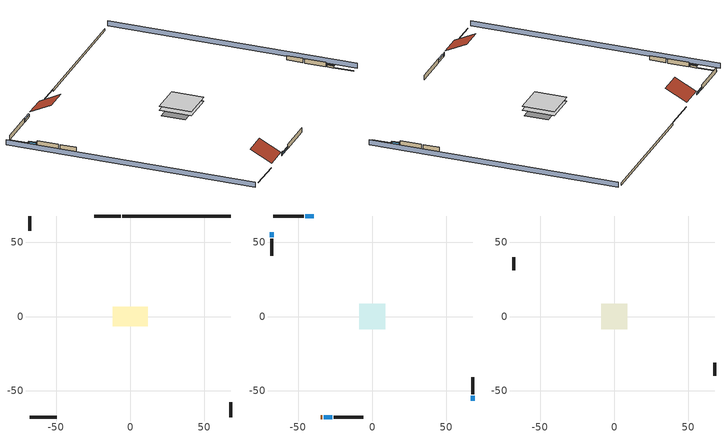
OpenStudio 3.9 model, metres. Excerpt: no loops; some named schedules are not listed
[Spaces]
crawlspace - vented 1
 floor foundation (Slab1 construction): -11.76,-6.54 -11.76,6.54 11.76,6.54 11.76,-6.54 z-0.91
 wall outside (RimJoist1 construction): -6.25,67.86 -24.39,67.86 z0.3:0.61
 wall outside (RimJoist2 construction): 67.86,-67.86 67.86,-57.77 z0.3:0.61
 wall outside (RimJoist3 construction): -67.86,-67.86 -49.73,-67.86 z0.3:0.61
 wall outside (RimJoist4 construction): -67.86,67.86 -67.86,57.77 z0.3:0.61
 wall foundation (FoundationWall1 construction): 67.86,67.86 -5.32,67.86 z-0.91:0.3
conditioned space 1
 floor to crawlspace - vented 1 (Floor1 construction): -8.77,-8.77 -8.77,8.77 8.77,8.77 8.77,-8.77 z0.3
 wall outside (Wall1 construction): -46.23,67.86 -66.93,67.86 z0.3:2.74
 wall outside (Wall2 construction): 67.86,-52.52 67.86,-41.02 z0.3:2.74
 wall outside (Wall3 construction): -26.04,-67.86 -6.1,-67.86 z0.3:2.74
 wall outside (Wall4 construction): -67.86,52.52 -67.86,41.02 z0.3:2.74
 wall outside (AdiabaticWallConstruction): -39.36,67.86 -45.3,67.86 / -32.91,-67.86 -26.97,-67.86 z0.3:1.46; 67.86,-56.84 67.86,-53.45 / -67.86,56.84 -67.86,53.45 z0.3:1.43
 wall outside (AdiabaticWallConstruction 1): -34.76,-67.86 -33.84,-67.86 z0.3:2.34
 window (WindowConstruction): -39.36,67.86 -45.3,67.86 z0.3:1.46
 window (WindowConstruction 1): 67.86,-56.84 67.86,-53.45 z0.3:1.43
 window (WindowConstruction 2): -32.91,-67.86 -26.97,-67.86 z0.3:1.46
 window (WindowConstruction 3): -67.86,56.84 -67.86,53.45 z0.3:1.43
 door (Door): -34.76,-67.86 -33.84,-67.86 z0.3:2.34
attic - vented 1
 floor to conditioned space 1 (Floor2 construction Reversed): -8.77,-8.77 -8.77,8.77 8.77,8.77 8.77,-8.77 z2.74
 wall outside (Wall5 construction): 67.86,-40.09 67.86,-31.33 z0.3:2.74
 wall outside (Wall6 construction): -67.86,40.09 -67.86,31.33 z0.3:2.74
 roof outside (Roof1 construction): -38.43,67.86,2.74 -38.43,56.13,8.61 -25.32,56.13,8.61 -25.32,67.86,2.74
 roof outside (Roof2 construction): -35.69,-67.86,2.74 -35.69,-56.13,8.61 -48.8,-56.13,8.61 -48.8,-67.86,2.74
shading: -72.43,67.86 -72.43,-67.86 / 72.43,-67.86 72.43,67.86 z0:2.74; -45.6,67.86 -39.05,67.86 -39.05,68.47 -45.6,68.47 z1.77; 67.86,-53.14 67.86,-57.15 68.47,-57.15 68.47,-53.14 z1.74; -26.66,-67.86 -33.22,-67.86 -33.22,-68.47 -26.66,-68.47 z1.77; -67.86,53.14 -67.86,57.15 -68.47,57.15 -68.47,53.14 z1.74
[Site]
Portland Intl Arpt_OR: Latitude {deg}=45.59; Longitude {deg}=-122.6; Time Zone {hr}=-8; Elevation {m}=33; Terrain=Suburbs; Keep Site Location Information=Yes
[Site:GroundTemperature:Shallow]
10.2558, 8.96328, 8.85977, 9.47314, 11.9355, 14.3863, 16.5111, 17.8571, 17.9714, 16.8767, 14.8061, 12.4304
[Site:WaterMainsTemperature]
Calculation Method=Schedule; Temperature Schedule=mains temperature schedule
[Building]
Building 1
[Material] Roughness=Rough
Name | Thickness {m} | Conductivity {W/m-K} | Density {kg/m3} | Specific Heat {J/kg-K} | Thermal Absorptance | Solar Absorptance | Visible Absorptance
asphalt or fiberglass shingles | 0.00635 | 0.162714 | 1121.4 | 1465.45 | 0.9 | 0.85 | 0.85
roof rigid ins | 0.00281632 | 0.029427 | 32.04 | 1214.23 | 0.9 | 0.7 | 0.7
osb sheathing 0.5 in. | 0.0127 | 0.115458 | 512.64 | 1214.23 | 0.9 | 0.6 | 0.6
vinyl siding | 0.009525 | 0.089435 | 177.822 | 1046.75 | 0.9 | 0.5 | 0.5
osb sheathing 0.5 in. 1 | 0.0127 | 0.115458 | 512.64 | 1214.23 | 0.9 | 0.7 | 0.7
wall stud and cavity | 0.1397 | 0.549615 | 139.0536 | 1170.24 | 0.9 | 0.7 | 0.7
gypsum board | 0.0127 | 0.160291 | 801 | 837.4 | 0.9 | 0.6 | 0.6
wall stud and cavity 1 | 0.1397 | 0.419005 | 139.0536 | 1170.24 | 0.9 | 0.6 | 0.6
rim joist stud and cavity | 0.0508 | 0.178289 | 50.32683 | 1063.81 | 0.9 | 0.6 | 0.6
floor stud and cavity | 0.1397 | 0.923637 | 92.3553 | 1139.71 | 0.9 | 0.7 | 0.7
osb sheathing 0.75 in. | 0.01905 | 0.115458 | 512.64 | 1214.23 | 0.9 | 0.7 | 0.7
floor covering | 0.0127 | 0.0433444 | 54.468 | 1339.84 | 0.9 | 0.6 | 0.6
ceiling stud and cavity | 0.1397 | 0.118061 | 65.682 | 1177.47 | 0.9 | 0.7 | 0.7
concrete 8.0 in. | 0.2032 | 1.803125 | 2242.8 | 837.4 | 0.9 | 0.7 | 0.7
soil 0.5 in. | 0.0127 | 1.3848 | 1842.3 | 418.7 | 0.9 | 0.7 | 0.7
wood siding; wood siding 1 | 0.0254 | 0.102417 | 544.68 | 1172.36
wall rigid ins | 0.512978 | 0.029427 | 32.04 | 1214.23 | 0.9 | 0.7 | 0.7
wall stud and cavity 2 | 0.0889 | 0.380278 | 52.3479 | 1209.89 | 0.9 | 0.7 | 0.7
door material | 0.04445 | 0.0612267 | 512.64 | 1214.23 | 0.9 | 0.7 | 0.7
wall stud and cavity 3 | 0.0889 | 0.391764 | 83.0341 | 1211.67 | 0.9 | 0.7 | 0.7
furniture material conditioned space 1 | 0.1524 | 0.115458 | 640.8 | 1214.23 | 0.9 | 0.6 | 0.6
[Construction]
Roof1 construction; Roof2 construction: asphalt or fiberglass shingles, roof rigid ins, osb sheathing 0.5 in.
Wall1 construction; Wall2 construction; Wall3 construction; Wall4 construction: vinyl siding, osb sheathing 0.5 in. 1, wall stud and cavity, gypsum board
Wall5 construction; Wall6 construction: vinyl siding, osb sheathing 0.5 in. 1, wall stud and cavity 1
RimJoist1 construction; RimJoist2 construction; RimJoist3 construction; RimJoist4 construction: vinyl siding, rim joist stud and cavity
Floor1 construction: floor stud and cavity, osb sheathing 0.75 in., floor covering
Floor2 construction Reversed: gypsum board, ceiling stud and cavity
FoundationWall1 construction: concrete 8.0 in.
Slab1 construction: soil 0.5 in.
WindowConstruction; WindowConstruction 1; WindowConstruction 2; WindowConstruction 3: WindowMaterial
AdiabaticWallConstruction: wood siding, wall rigid ins, wall stud and cavity 2, gypsum board
Door: door material
AdiabaticWallConstruction 1: wood siding 1, wall rigid ins, wall stud and cavity 2, gypsum board
PartitionWallConstruction: gypsum board, wall stud and cavity 3, gypsum board
furniture construction conditioned space 1: furniture material conditioned space 1
[WindowMaterial:SimpleGlazingSystem]
WindowMaterial: U-Factor {W/m2-K}=2.78222; Solar Heat Gain Coefficient=0.56
[ThermalZone] Multiplier=1; Use Ideal Air Loads=No
Name | Volume {m3} | Thermostat
conditioned space | 749.83 | conditioned space temperature setpoint
attic - vented | 401.93
crawlspace - vented | 374.915
[Sizing:Zone] Zone Cooling Design Supply Air Temperature Input Method=SupplyAirTemperature; Zone Cooling Design Supply Air Temperature {C}=14; Zone Cooling Design Supply Air Temperature Difference {deltaC}=11.11; Zone Heating Design Supply Air Temperature Input Method=SupplyAirTemperature; Zone Heating Design Supply Air Temperature {C}=40; Zone Heating Design Supply Air Temperature Difference {deltaC}=11.11; Zone Cooling Design Supply Air Humidity Ratio {kg-H2O/kg-air}=0.0085; Zone Heating Design Supply Air Humidity Ratio {kg-H2O/kg-air}=0.008; Cooling Design Air Flow Method=DesignDay; Heating Design Air Flow Method=DesignDay; Account for Dedicated Outdoor Air System=No; Dedicated Outdoor Air System Control Strategy=NeutralSupplyAir; Dedicated Outdoor Air Low Setpoint Temperature for Design {C}=autosize; Dedicated Outdoor Air High Setpoint Temperature for Design {C}=autosize; Zone Load Sizing Method=Sensible Load Only No Latent Load; Zone Latent Cooling Design Supply Air Humidity Ratio Input Method=HumidityRatioDifference; Zone Cooling Design Supply Air Humidity Ratio Difference {kgWater/kgDryAir}=0.005; Zone Latent Heating Design Supply Air Humidity Ratio Input Method=HumidityRatioDifference; Zone Humidification Design Supply Air Humidity Ratio Difference {kgWater/kgDryAir}=0.005; Sizing Option=Coincident
attic - vented; crawlspace - vented
[Space]
Name | Thermal Zone | Volume {m3}
conditioned space 1 | conditioned space | 749.83
attic - vented 1 | attic - vented | 401.93
crawlspace - vented 1 | crawlspace - vented | 374.915
[ThermostatSetpoint:DualSetpoint]
conditioned space temperature setpoint: Heating Setpoint Temperature Schedule=heating setpoint; Cooling Setpoint Temperature Schedule=cooling setpoint; Temperature Difference Between Cutout And Setpoint {deltaC}=0
[Foundation:Kiva]
Foundation Kiva 1: Initial Indoor Air Temperature {C}=8.58325; Wall Height Above Grade {m}=0.3048; Wall Depth Below Slab {m}=0.2032
[Foundation:Kiva:Settings]
Soil Conductivity {W/m-K}=1.3848; Soil Density {kg/m3}=1842.3; Soil Specific Heat {J/kg-K}=418.7; Ground Solar Absorptivity=0.9; Ground Thermal Absorptivity=0.9; Ground Surface Roughness {m}=0.03; Far-Field Width {m}=40; Deep-Ground Boundary Condition=ZeroFlux; Deep-Ground Depth {m}=40; Minimum Cell Dimension {m}=0.2; Maximum Cell Growth Coefficient=3; Simulation Timestep=Timestep
[SurfaceProperty:ExposedFoundationPerimeter]
Slab1: Exposed Perimeter Calculation Method=TotalExposedPerimeter; Total Exposed Perimeter {m}=73.18248
[SurfaceProperty:IncidentSolarMultiplier] Incident Solar Multiplier=1; Incident Solar Multiplier Schedule=trans schedule winter=0.85 summer=0.7
Window1; Window2; Window3; Window4
[InternalMass:Definition] Design Level Calculation Method=SurfaceArea
Name | Construction | Surface Area {m2}
partition wall mass | PartitionWallConstruction | 307.509
furniture mass conditioned space 1 | furniture construction conditioned space 1 | 123.004
[InternalMass] Space or SpaceType=conditioned space 1; Multiplier=1
Name | Internal Mass Definition
partition wall mass | partition wall mass
furniture mass conditioned space 1 | furniture mass conditioned space 1
[Fan:SystemModel]
mini split heat pump supply fan: Availability Schedule=Always On Discrete; Design Maximum Air Flow Rate {m3/s}=1.12582; Speed Control Method=Discrete; Electric Power Minimum Flow Rate Fraction=0.2; Design Pressure Rise {Pa}=500; Motor Efficiency=1; Motor In Air Stream Fraction=1; Design Electric Power Consumption {W}=autosize; Design Power Sizing Method=PowerPerFlow; Electric Power Per Unit Flow Rate {W/(m3/s)}=148.322; Electric Power Per Unit Flow Rate Per Unit Pressure {W-s/m3-Pa}=1.66667; Fan Total Efficiency=0.7; Motor Loss Radiative Fraction=0; Speed Flow Fraction 1=0.20706; Speed Electric Power Fraction 1=0.00888; Speed Flow Fraction 2=0.252; Speed Electric Power Fraction 2=0.016; Speed Flow Fraction 3=0.812; Speed Electric Power Fraction 3=0.53539; Speed Flow Fraction 4=1; Speed Electric Power Fraction 4=1
[EnergyManagementSystem:Sensor]
Name | Output Variable or Output Meter Index Key | Output Variable or Output Meter
mini_split_heat_pump_supply_fan_s | mini split heat pump supply fan | Fan Electricity Energy
water_heater_T_set | water heater setpoint | Schedule Value
out_pb_s |  | Site Outdoor Air Barometric Pressure
out_wt_s |  | Site Outdoor Air Humidity Ratio
site_vw_s |  | Site Wind Speed
cool_season | cooling season schedule | Schedule Value
mini_split_heat_pump_airloop_Fan_RTF_s | mini split heat pump supply fan | Fan Runtime Fraction Speed 1
mini_split_heat_pump_airloop_Fan_RTF_s_1 | mini split heat pump supply fan | Fan Runtime Fraction Speed 2
mini_split_heat_pump_airloop_Fan_RTF_s_2 | mini split heat pump supply fan | Fan Runtime Fraction Speed 3
mini_split_heat_pump_airloop_Fan_RTF_s_3 | mini split heat pump supply fan | Fan Runtime Fraction Speed 4
natural_vent_s | natural vent schedule | Schedule Value
htg_sp_s; htg_sp_s_1 | heating setpoint | Schedule Value
clg_sp_s; clg_sp_s_1 | cooling setpoint | Schedule Value
mech_vent_range_fan_0_sch_s | mech vent range fan 0 schedule | Schedule Value
mech_vent_bath_fan_0_sch_s | mech vent bath fan 0 schedule | Schedule Value
clothes_dryer_exhaust_0_sch_s | clothes_dryer | Schedule Value
htg_load_cond |  | Heating:EnergyTransfer:Zone:CONDITIONED SPACE
clg_load_cond |  | Cooling:EnergyTransfer:Zone:CONDITIONED SPACE
s_conv | Floor1 | Surface Inside Face Convection Heat Gain Energy
s_ig | Floor1 | Surface Inside Face Internal Gains Radiation Heat Gain Energy
s_sol | Floor1 | Surface Inside Face Solar Radiation Heat Gain Energy
s_lgt | Floor1 | Surface Inside Face Lights Radiation Heat Gain Energy
s_surf | Floor1 | Surface Inside Face Net Surface Thermal Radiation Heat Gain Energy
s_conv_1 | Floor2 | Surface Inside Face Convection Heat Gain Energy
s_ig_1 | Floor2 | Surface Inside Face Internal Gains Radiation Heat Gain Energy
s_sol_1 | Floor2 | Surface Inside Face Solar Radiation Heat Gain Energy
s_lgt_1 | Floor2 | Surface Inside Face Lights Radiation Heat Gain Energy
s_surf_1 | Floor2 | Surface Inside Face Net Surface Thermal Radiation Heat Gain Energy
ss_sol | Door1 | Surface Inside Face Solar Radiation Heat Gain Energy
ss_lgt | Door1 | Surface Inside Face Lights Radiation Heat Gain Energy
ss_conv | Door1 | Surface Inside Face Convection Heat Gain Energy
ss_ig | Door1 | Surface Inside Face Internal Gains Radiation Heat Gain Energy
ss_surf | Door1 | Surface Inside Face Net Surface Thermal Radiation Heat Gain Energy
ss_conv_1 | Window1 | Surface Inside Face Convection Heat Gain Energy
ss_ig_1 | Window1 | Surface Inside Face Internal Gains Radiation Heat Gain Energy
ss_surf_1 | Window1 | Surface Inside Face Net Surface Thermal Radiation Heat Gain Energy
ss_trans_in | Window1 | Surface Window Transmitted Solar Radiation Rate
ss_back_out | Window1 | Surface Window Shortwave from Zone Back Out Window Heat Transfer Rate
ss_trans_out | Window1 | Surface Inside Face Initial Transmitted Diffuse Transmitted Out Window Solar Radiation Rate
ss_conv_2 | Window2 | Surface Inside Face Convection Heat Gain Energy
ss_ig_2 | Window2 | Surface Inside Face Internal Gains Radiation Heat Gain Energy
ss_surf_2 | Window2 | Surface Inside Face Net Surface Thermal Radiation Heat Gain Energy
ss_trans_in_1 | Window2 | Surface Window Transmitted Solar Radiation Rate
ss_back_out_1 | Window2 | Surface Window Shortwave from Zone Back Out Window Heat Transfer Rate
ss_trans_out_1 | Window2 | Surface Inside Face Initial Transmitted Diffuse Transmitted Out Window Solar Radiation Rate
ss_conv_3 | Window3 | Surface Inside Face Convection Heat Gain Energy
ss_ig_3 | Window3 | Surface Inside Face Internal Gains Radiation Heat Gain Energy
ss_surf_3 | Window3 | Surface Inside Face Net Surface Thermal Radiation Heat Gain Energy
ss_trans_in_2 | Window3 | Surface Window Transmitted Solar Radiation Rate
ss_back_out_2 | Window3 | Surface Window Shortwave from Zone Back Out Window Heat Transfer Rate
ss_trans_out_2 | Window3 | Surface Inside Face Initial Transmitted Diffuse Transmitted Out Window Solar Radiation Rate
ss_conv_4 | Window4 | Surface Inside Face Convection Heat Gain Energy
ss_ig_4 | Window4 | Surface Inside Face Internal Gains Radiation Heat Gain Energy
ss_surf_4 | Window4 | Surface Inside Face Net Surface Thermal Radiation Heat Gain Energy
ss_trans_in_3 | Window4 | Surface Window Transmitted Solar Radiation Rate
ss_back_out_3 | Window4 | Surface Window Shortwave from Zone Back Out Window Heat Transfer Rate
ss_trans_out_3 | Window4 | Surface Inside Face Initial Transmitted Diffuse Transmitted Out Window Solar Radiation Rate
s_conv_2 | Wall1 | Surface Inside Face Convection Heat Gain Energy
s_ig_2 | Wall1 | Surface Inside Face Internal Gains Radiation Heat Gain Energy
s_sol_2 | Wall1 | Surface Inside Face Solar Radiation Heat Gain Energy
s_lgt_2 | Wall1 | Surface Inside Face Lights Radiation Heat Gain Energy
s_surf_2 | Wall1 | Surface Inside Face Net Surface Thermal Radiation Heat Gain Energy
s_conv_3 | Wall2 | Surface Inside Face Convection Heat Gain Energy
s_ig_3 | Wall2 | Surface Inside Face Internal Gains Radiation Heat Gain Energy
s_sol_3 | Wall2 | Surface Inside Face Solar Radiation Heat Gain Energy
s_lgt_3 | Wall2 | Surface Inside Face Lights Radiation Heat Gain Energy
s_surf_3 | Wall2 | Surface Inside Face Net Surface Thermal Radiation Heat Gain Energy
s_conv_4 | Wall3 | Surface Inside Face Convection Heat Gain Energy
s_ig_4 | Wall3 | Surface Inside Face Internal Gains Radiation Heat Gain Energy
s_sol_4 | Wall3 | Surface Inside Face Solar Radiation Heat Gain Energy
s_lgt_4 | Wall3 | Surface Inside Face Lights Radiation Heat Gain Energy
s_surf_4 | Wall3 | Surface Inside Face Net Surface Thermal Radiation Heat Gain Energy
s_conv_5 | Wall4 | Surface Inside Face Convection Heat Gain Energy
s_ig_5 | Wall4 | Surface Inside Face Internal Gains Radiation Heat Gain Energy
s_sol_5 | Wall4 | Surface Inside Face Solar Radiation Heat Gain Energy
s_lgt_5 | Wall4 | Surface Inside Face Lights Radiation Heat Gain Energy
s_surf_5 | Wall4 | Surface Inside Face Net Surface Thermal Radiation Heat Gain Energy
im_conv | furniture mass conditioned space 1 | Surface Inside Face Convection Heat Gain Energy
im_ig | furniture mass conditioned space 1 | Surface Inside Face Internal Gains Radiation Heat Gain Energy
im_sol | furniture mass conditioned space 1 | Surface Inside Face Solar Radiation Heat Gain Energy
im_lgt | furniture mass conditioned space 1 | Surface Inside Face Lights Radiation Heat Gain Energy
im_surf | furniture mass conditioned space 1 | Surface Inside Face Net Surface Thermal Radiation Heat Gain Energy
im_conv_1 | partition wall mass | Surface Inside Face Convection Heat Gain Energy
im_ig_1 | partition wall mass | Surface Inside Face Internal Gains Radiation Heat Gain Energy
im_sol_1 | partition wall mass | Surface Inside Face Solar Radiation Heat Gain Energy
im_lgt_1 | partition wall mass | Surface Inside Face Lights Radiation Heat Gain Energy
im_surf_1 | partition wall mass | Surface Inside Face Net Surface Thermal Radiation Heat Gain Energy
airflow_gain | infil flow | Infiltration Sensible Heat Gain Energy
airflow_loss | infil flow | Infiltration Sensible Heat Loss Energy
airflow_gain_1 | natural vent flow | Infiltration Sensible Heat Gain Energy
airflow_loss_1 | natural vent flow | Infiltration Sensible Heat Loss Energy
airflow_gain_2 | whole house fan flow | Infiltration Sensible Heat Gain Energy
airflow_loss_2 | whole house fan flow | Infiltration Sensible Heat Loss Energy
mv_conv | mech vent bath fan 0 | Electric Equipment Convective Heating Energy
mv_rad | mech vent bath fan 0 | Electric Equipment Radiant Heating Energy
mv_conv_1 | mech vent house fan | Electric Equipment Convective Heating Energy
mv_rad_1 | mech vent house fan | Electric Equipment Radiant Heating Energy
mv_conv_2 | mech vent house fan cfis | Electric Equipment Convective Heating Energy
mv_rad_2 | mech vent house fan cfis | Electric Equipment Radiant Heating Energy
mv_conv_3 | mech vent range fan 0 | Electric Equipment Convective Heating Energy
mv_rad_3 | mech vent range fan 0 | Electric Equipment Radiant Heating Energy
mv_conv_4 | mech vent house fan latent load | Other Equipment Convective Heating Energy
mv_rad_4 | mech vent house fan latent load | Other Equipment Radiant Heating Energy
mv_conv_5 | mech vent house fan sensible load | Other Equipment Convective Heating Energy
mv_rad_5 | mech vent house fan sensible load | Other Equipment Radiant Heating Energy
ig_lgt_conv | interior lighting | Lights Convective Heating Energy
ig_lgt_rad | interior lighting | Lights Radiant Heating Energy
ig_lgt_vis | interior lighting | Lights Visible Radiation Heating Energy
ig_ee_conv | ceiling fan | Electric Equipment Convective Heating Energy
ig_ee_rad | ceiling fan | Electric Equipment Radiant Heating Energy
ig_ee_conv_1 | clothes dryer | Electric Equipment Convective Heating Energy
ig_ee_rad_1 | clothes dryer | Electric Equipment Radiant Heating Energy
ig_ee_conv_2 | clothes washer | Electric Equipment Convective Heating Energy
ig_ee_rad_2 | clothes washer | Electric Equipment Radiant Heating Energy
ig_ee_conv_3 | cooking range | Electric Equipment Convective Heating Energy
ig_ee_rad_3 | cooking range | Electric Equipment Radiant Heating Energy
ig_ee_conv_4 | dishwasher | Electric Equipment Convective Heating Energy
ig_ee_rad_4 | dishwasher | Electric Equipment Radiant Heating Energy
ig_ee_conv_5 | fridge | Electric Equipment Convective Heating Energy
ig_ee_rad_5 | fridge | Electric Equipment Radiant Heating Energy
ig_ee_conv_6 | misc plug loads | Electric Equipment Convective Heating Energy
ig_ee_rad_6 | misc plug loads | Electric Equipment Radiant Heating Energy
ig_ee_conv_7 | misc tv | Electric Equipment Convective Heating Energy
ig_ee_rad_7 | misc tv | Electric Equipment Radiant Heating Energy
ig_ee_conv_8 | whole house fan | Electric Equipment Convective Heating Energy
ig_ee_rad_8 | whole house fan | Electric Equipment Radiant Heating Energy
ig_oe_conv | clothes dryer 1 | Other Equipment Convective Heating Energy
ig_oe_rad | clothes dryer 1 | Other Equipment Radiant Heating Energy
ig_oe_conv_1 | cooking range 1 | Other Equipment Convective Heating Energy
ig_oe_rad_1 | cooking range 1 | Other Equipment Radiant Heating Energy
ig_oe_conv_2 | general water use latent | Other Equipment Convective Heating Energy
ig_oe_rad_2 | general water use latent | Other Equipment Radiant Heating Energy
ig_oe_conv_3 | general water use sensible | Other Equipment Convective Heating Energy
ig_oe_rad_3 | general water use sensible | Other Equipment Radiant Heating Energy
ig_oe_conv_4 | water heater energy adjustment1 | Other Equipment Convective Heating Energy
ig_oe_rad_4 | water heater energy adjustment1 | Other Equipment Radiant Heating Energy
ig_oe_conv_5 | water heater lat | Other Equipment Convective Heating Energy
ig_oe_rad_5 | water heater lat | Other Equipment Radiant Heating Energy
ig_oe_conv_6 | water heater sens | Other Equipment Convective Heating Energy
ig_oe_rad_6 | water heater sens | Other Equipment Radiant Heating Energy
ig_ppl_conv | occupants | People Convective Heating Energy
ig_ppl_rad | occupants | People Radiant Heating Energy
[ElectricEquipment:Definition] Design Level Calculation Method=EquipmentLevel
Name | Design Level {W} | Fraction Latent | Fraction Radiant | Fraction Lost
ceiling fan | 17.3324 | 0 | 0.558 | 0
clothes washer | 815.947 | 0.03 | 0.162 | 0.7
clothes dryer | 4182.2 | 0.015 | 0.081 | 0.85
dishwasher | 646.607 | 0.3 | 0.18 | 0.4
fridge | 51.9007 | 0 | 0.6 | 0
cooking range | 2300.13 | 0.08 | 0.432 | 0.2
misc tv | 972.486 | 0 | 0.6 | 0
misc plug loads | 836.903 | 0.021 | 0.558 | 0.049
whole house fan; mech vent house fan | 0 | 0 | 0 | 1
mech vent house fan cfis | 0 | 0 | 0 | 0
mech vent range fan 0; mech vent bath fan 0 | 30 | 0 | 0 | 1
[ElectricEquipment] Space or SpaceType=conditioned space 1
Name | Electric Equipment Definition | Schedule
ceiling fan | ceiling fan | ceiling_fan
clothes washer | clothes washer | clothes_washer
clothes dryer | clothes dryer | clothes_dryer
dishwasher | dishwasher | dishwasher
fridge | fridge | fridge schedule
cooking range | cooking range | cooking_range
misc tv | misc tv | plug_loads_tv
misc plug loads | misc plug loads | plug_loads_other
whole house fan | whole house fan | Always On Discrete
mech vent house fan | mech vent house fan | mech vent house fan schedule
mech vent house fan cfis | mech vent house fan cfis | mech vent house fan cfis schedule
mech vent range fan 0 | mech vent range fan 0 | mech vent range fan 0 schedule
mech vent bath fan 0 | mech vent bath fan 0 | mech vent bath fan 0 schedule
[OtherEquipment:Definition] Design Level Calculation Method=EquipmentLevel
Name | Design Level {W} | Fraction Latent | Fraction Radiant | Fraction Lost
water heater sens; mech vent house fan sensible load | 0 | 0 | 0 | 0
water heater lat; mech vent house fan latent load | 0 | 1 | 0 | 0
water heater energy adjustment1 | 0.01 | 0 | 0 | 1
clothes dryer 2 | 0 | 0.015 | 0.081 | 0.85
cooking range 2 | 0 | 0.08 | 0.432 | 0.2
general water use sensible | -43.4886 | 0 | 0.6 | 0
general water use latent | 44.1266 | 1 | 0 | 0
[OtherEquipment] Space or SpaceType=conditioned space 1
Name | Other Equipment Definition | Schedule | Fuel Type
water heater sens | water heater sens | Always On Discrete
water heater lat | water heater lat | Always On Discrete
water heater energy adjustment1 | water heater energy adjustment1 | Always On Discrete | Electricity
clothes dryer 1 | clothes dryer 2 | clothes_dryer | Electricity
cooking range 1 | cooking range 2 | cooking_range | Electricity
general water use sensible | general water use sensible | general water use schedule
general water use latent | general water use latent | general water use schedule
mech vent house fan sensible load | mech vent house fan sensible load | Always On Discrete
mech vent house fan latent load | mech vent house fan latent load | Always On Discrete
[WaterUse:Equipment:Definition]
Name | Peak Flow Rate {m3/s}
clothes washer | 3.3649e-06
dishwasher | 1.13052e-05
[Lights:Definition]
interior lighting: Design Level Calculation Method=LightingLevel; Lighting Level {W}=446.442; Fraction Radiant=0.6; Fraction Visible=0.2; Return Air Fraction=0
[Lights]
interior lighting: Lights Definition=interior lighting; Space or SpaceType=conditioned space 1; Schedule=lighting_interior; Fraction Replaceable=1
[Exterior:Lights:Definition]
exterior lighting: Design Level {W}=10.1836
[Exterior:Lights]
exterior lighting: Exterior Lights Definition=exterior lighting; Schedule=exterior lighting schedule
[People:Definition]
occupants: Number of People Calculation Method=People; Number of People {people}=2; Fraction Radiant=0.314171; Sensible Heat Fraction=0.56303; Carbon Dioxide Generation Rate {m3/s-W}=0; Enable ASHRAE 55 Comfort Warnings=No; Mean Radiant Temperature Calculation Type=EnclosureAveraged
[People]
occupants: People Definition=occupants; Space or SpaceType=conditioned space 1; Number of People Schedule=occupants; Activity Level Schedule=occupants activity schedule; Multiplier=1
[SpaceInfiltration:DesignFlowRate] Schedule=Always On Discrete
Name | Space or SpaceType | Design Flow Rate Calculation Method | Design Flow Rate {m3/s} | Air Changes per Hour {1/hr} | Constant Term Coefficient | Temperature Term Coefficient | Velocity Term Coefficient | Velocity Squared Term Coefficient
natural vent flow; whole house fan flow; infil flow | conditioned space 1 | Flow/Space | 0
infil crawlspace - vented 1 | crawlspace - vented 1 | AirChanges/Hour |  | 2.6013 | 1 | 0 | 0 | 0
[ZoneMixing]
whole house fan mix: Zone or Space=attic - vented; Schedule=Always On Continuous; Design Flow Rate Calculation Method=Flow/Zone; Design Flow Rate {m3/s}=0; Source Zone or Space=conditioned space
[SpaceInfiltration:EffectiveLeakageArea]
infil attic - vented 1: Space or SpaceType=attic - vented 1; Schedule=Always On Discrete; Effective Air Leakage Area {cm2}=10249.3; Stack Coefficient=0.00027267; Wind Coefficient=4.04025e-05
